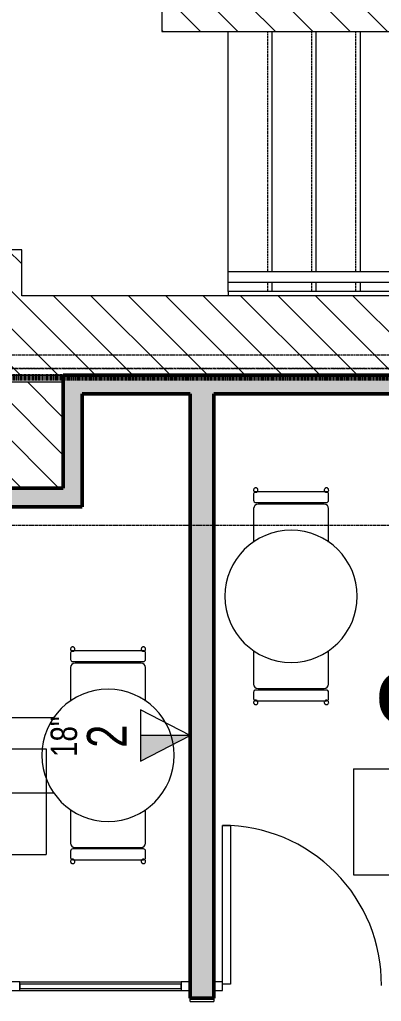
# Model space of a CAD drawing. Header units: inches. Extents: x -1205 to 1409, y -1117 to 895.
# Drawn here: x -81 to 1, y -697.7 to -474.9 of the extents above; entities that cross this region are included whole.
import ezdxf

# ---------------------------------------------------------------- set-up
doc = ezdxf.new("R2010")
doc.units = ezdxf.units.IN
doc.header["$MEASUREMENT"] = 0
for name, pattern in [('Double Dash 3_8_', [1, 0.375, -0.125, 0.125, -0.125, 0.125, -0.125]), ('Double Dash 3_8__2_', [1, 0.375, -0.125, 0.125, -0.125, 0.125, -0.125]), ('Grid Line 1_4_', [0.4375, 0.25, -0.0625, 0.0625, -0.0625]), ('Overhead 1_16_', [0.101562, 0.0625, -0.039062])]:
    doc.linetypes.add(name, pattern=pattern)
for name, color, linetype, lineweight in [('A-ANNO-NOTE', 131, 'Continuous', 9), ('A-AREA-IDEN', 2, 'Continuous', 9), ('A-DETL', 90, 'Continuous', 13), ('A-DOOR', 31, 'Continuous', 13), ('A-FLOR', 192, 'Continuous', 13), ('A-FLOR-HRAL', 11, 'Continuous', 13), ('A-GLAZ-CURT', 52, 'Continuous', 9), ('A-GLAZ-CWMG', 51, 'Continuous', 9), ('A-WALL', 113, 'Continuous', 13), ('A-WALL-PATT', 111, 'Continuous', 13), ('C-PROP-LINE', 91, 'Double Dash 3_8_', 20), ('I-FURN', 30, 'Continuous', 9), ('I-WALL', 2, 'Continuous', 13), ('S-COLS', 52, 'Continuous', 13), ('S-GRID', 1, 'Continuous', 9), ('S-STRS', 31, 'Continuous', 13)]:
    doc.layers.add(name, color=color, linetype=linetype, lineweight=lineweight)
doc.styles.add('Arial_1', font='arial.ttf', dxfattribs={"width": 0.75, "height": 9})
doc.styles.add('Arial_2', font='arial.ttf', dxfattribs={"width": 0.75, "height": 6})
doc.styles.add('Arial_B', font='arialbd.ttf', dxfattribs={"height": 12})
pattern_1 = [(135, (0, 0), (-4.24264, -4.24264), [])]

# ---------------------------------------------------------------- blocks, each defined once
blk = doc.blocks.new('Railing - Railing-855387-8TH FLOOR TELECOM PLAN')
at = {"layer": 'A-FLOR-HRAL', "color": 53, "lineweight": 9}
for p, q in [((-33.73, -534.58), (-33.73, -532.16)), ((36.27, -532.16), (-33.73, -532.16)), ((36.27, -534.58), (-33.73, -534.58))]:
    blk.add_line(p, q, dxfattribs=at)
blk = doc.blocks.new('Basic Wall _ Metal Stud - 5 3_8_ - Acoustic Plywood Face Pattern to deck - ___-2776775-8TH FLOOR TELECOM PLAN')
at = {"layer": 'I-WALL', "color": 253}
for p, q in [((-42.35, -697.74), (-42.35, -696.99)), ((-36.97, -696.99), (-36.97, -697.74)), ((-42.35, -697.74), (-36.97, -697.74))]:
    blk.add_line(p, q, dxfattribs=at)
blk = doc.blocks.new('Rectangular Mullion - 2_ x 2_ Office Front-1496762-8TH FLOOR TELECOM PLAN')
at = {"layer": 'A-GLAZ-CWMG', "color": 133, "lineweight": 20}
for p, q in [((0, 1), (-2, 1)), ((-2, 1), (-2, -1)), ((0, -1), (0, 1)), ((-2, -1), (0, -1))]:
    blk.add_line(p, q, dxfattribs=at)
blk = doc.blocks.new('Curtain Wall-Store Front-Sgl w swing _ Bar - Store Front Door-3130016-8TH FLOOR TELECOM PLAN')
at = {"layer": 'A-DOOR', "color": 133, "lineweight": 20}
for p, q in [((-18, 36.5), (-16.25, 36.5)), ((-18, 1), (-18, 36.5)), ((-16.25, 36.5), (-16.25, 0.5)), ((-16.25, 0.5), (-18, 0.5))]:
    blk.add_line(p, q, dxfattribs=at)
at = {"layer": 'A-DOOR', "color": 53, "lineweight": 9}
blk.add_arc((-18, 0.5), 36, 359.5, 90, dxfattribs=at)
blk = doc.blocks.new('Table-Dining Round w Chairs - 30_ Diameter-3133440-8TH FLOOR TELECOM PLAN')
at = {"layer": 'I-FURN', "color": 53}
for start, end in [(90, 270), (270, 90)]:
    blk.add_arc((4.08, -7.28), 15, start, end, dxfattribs=at)
blk = doc.blocks.new('Chair-Breuer - Chair-Breuer-V65-8TH FLOOR TELECOM PLAN')
at = {"layer": 'I-FURN', "color": 53}
for p, q in [((-8.5, 2.63), (-8.5, -5)), ((8.5, -5), (8.5, 2.63)), ((8, -6.35), (-8, -6.35)), ((-7.5, -6), (7.5, -6)), ((-8.5, -6.85), (-8.5, -8.3)), ((-8, -8.8), (8, -8.8)), ((8.5, -8.3), (8.5, -6.85))]:
    blk.add_line(p, q, dxfattribs=at)
for centre, radius, start, end in [((-7.5, -5), 1, 180, 270), ((-8, -6.85), 0.5, 90, 180), ((7.5, -5), 1, 270, 360), ((8, -6.85), 0.5, 0, 90), ((-8, -8.3), 0.5, 180, 270), ((8, -8.3), 0.5, 270, 0)]:
    blk.add_arc(centre, radius, start, end, dxfattribs=at)
for points in [[(-8.01, -8.68), (-8.05, -8.68), (-8.13, -8.68), (-8.25, -8.73), (-8.35, -8.8), (-8.45, -8.92), (-8.53, -9.11), (-8.5, -9.33), (-8.41, -9.49), (-8.3, -9.59), (-8.16, -9.66), (-8.06, -9.67), (-8.01, -9.67)], [(-8.01, -9.67), (-7.97, -9.67), (-7.89, -9.66), (-7.78, -9.62), (-7.68, -9.55), (-7.57, -9.43), (-7.49, -9.24), (-7.52, -9.02), (-7.61, -8.86), (-7.72, -8.76), (-7.86, -8.69), (-7.96, -8.68), (-8.01, -8.68)], [(8.02, -8.68), (7.98, -8.68), (7.9, -8.68), (7.79, -8.73), (7.69, -8.8), (7.58, -8.92), (7.5, -9.11), (7.53, -9.33), (7.62, -9.49), (7.73, -9.59), (7.87, -9.66), (7.97, -9.67), (8.02, -9.67)], [(8.02, -9.67), (8.06, -9.67), (8.14, -9.66), (8.26, -9.62), (8.36, -9.55), (8.46, -9.43), (8.54, -9.24), (8.51, -9.02), (8.42, -8.86), (8.31, -8.76), (8.17, -8.69), (8.07, -8.68), (8.02, -8.68)]]:
    blk.add_open_spline(points, degree=3, knots=[0, 0, 0, 0, 0.076923, 0.153846, 0.230769, 0.307692, 0.461538, 0.615385, 0.711538, 0.807692, 0.903846, 1, 1, 1, 1], dxfattribs=at)
blk = doc.blocks.new('System Panel - Glazed Centered-3525500-8TH FLOOR TELECOM PLAN')
at = {"layer": 'A-GLAZ-CURT', "color": 253, "lineweight": 13}
for p, q in [((18.3, 0.5), (-18.3, 0.5)), ((-18.3, 0.5), (-18.3, -0.5)), ((18.3, -0.5), (18.3, 0.5)), ((-18.3, -0.5), (18.3, -0.5))]:
    blk.add_line(p, q, dxfattribs=at)
blk = doc.blocks.new('Rectangular Mullion - 2_ x 2_ Office Front-3525499-8TH FLOOR TELECOM PLAN')
at = {"layer": 'A-GLAZ-CWMG', "color": 53}
for p, q in [((-80.95, -693.31), (-44.35, -693.31)), ((-80.95, -695.31), (-44.35, -695.31))]:
    blk.add_line(p, q, dxfattribs=at)
blk = doc.blocks.new('Rectangular Mullion - 2_ x 2_ Office Front-3525502-8TH FLOOR TELECOM PLAN')
at = {"layer": 'A-GLAZ-CWMG', "color": 133, "lineweight": 20}
for p, q in [((0, 1), (-2, 1)), ((-2, 1), (-2, -1)), ((0, -1), (0, 1)), ((-2, -1), (0, -1))]:
    blk.add_line(p, q, dxfattribs=at)
blk = doc.blocks.new('Rectangular Mullion - 2_ x 2_ Office Front-1467743-8TH FLOOR TELECOM PLAN')
at = {"layer": 'A-GLAZ-CWMG', "color": 133, "lineweight": 20}
for p, q in [((-1, 1), (1, 1)), ((-1, -1), (-1, 1)), ((1, 1), (1, -1)), ((1, -1), (-1, -1))]:
    blk.add_line(p, q, dxfattribs=at)
blk = doc.blocks.new('Chair-Breuer - Chair-Breuer-V77-8TH FLOOR TELECOM PLAN')
at = {"layer": 'I-FURN', "color": 53}
for p, q in [((-8.5, 5.21), (-8.5, -5)), ((8.5, -5), (8.5, 5.21)), ((8, -6.35), (-8, -6.35)), ((-7.5, -6), (7.5, -6)), ((-8.5, -6.85), (-8.5, -8.3)), ((-8, -8.8), (8, -8.8)), ((8.5, -8.3), (8.5, -6.85))]:
    blk.add_line(p, q, dxfattribs=at)
for centre, radius, start, end in [((-7.5, -5), 1, 180, 270), ((-8, -6.85), 0.5, 90, 180), ((7.5, -5), 1, 270, 360), ((8, -6.85), 0.5, 0, 90), ((-8, -8.3), 0.5, 180, 270), ((8, -8.3), 0.5, 270, 0)]:
    blk.add_arc(centre, radius, start, end, dxfattribs=at)
for points in [[(-8.01, -8.68), (-8.05, -8.68), (-8.13, -8.68), (-8.25, -8.73), (-8.35, -8.8), (-8.45, -8.92), (-8.53, -9.11), (-8.5, -9.33), (-8.41, -9.49), (-8.3, -9.59), (-8.16, -9.66), (-8.06, -9.67), (-8.01, -9.67)], [(-8.01, -9.67), (-7.97, -9.67), (-7.89, -9.66), (-7.78, -9.62), (-7.68, -9.55), (-7.57, -9.43), (-7.49, -9.24), (-7.52, -9.02), (-7.61, -8.86), (-7.72, -8.76), (-7.86, -8.69), (-7.96, -8.68), (-8.01, -8.68)], [(8.02, -8.68), (7.98, -8.68), (7.9, -8.68), (7.79, -8.73), (7.69, -8.8), (7.58, -8.92), (7.5, -9.11), (7.53, -9.33), (7.62, -9.49), (7.73, -9.59), (7.87, -9.66), (7.97, -9.67), (8.02, -9.67)], [(8.02, -9.67), (8.06, -9.67), (8.14, -9.66), (8.26, -9.62), (8.36, -9.55), (8.46, -9.43), (8.54, -9.24), (8.51, -9.02), (8.42, -8.86), (8.31, -8.76), (8.17, -8.69), (8.07, -8.68), (8.02, -8.68)]]:
    blk.add_open_spline(points, degree=3, knots=[0, 0, 0, 0, 0.076923, 0.153846, 0.230769, 0.307692, 0.461538, 0.615385, 0.711538, 0.807692, 0.903846, 1, 1, 1, 1], dxfattribs=at)
blk = doc.blocks.new('Family - ___-850868-8TH FLOOR TELECOM PLAN')
at = {"layer": 'C-PROP-LINE', "color": 133, "linetype": 'Double Dash 3_8__2_'}
blk.add_line((-889.89, -554.08), (389.27, -554.08), dxfattribs=at)
blk = doc.blocks.new('Family - ___-851313-8TH FLOOR TELECOM PLAN')
at = {"layer": 'C-PROP-LINE', "color": 133, "linetype": 'Double Dash 3_8__2_'}
blk.add_line((389.27, -554.08), (-889.89, -554.08), dxfattribs=at)
blk = doc.blocks.new('18433_1 - AEO NY - CENTRAL_rvt-1-8TH FLOOR TELECOM PLAN')
at = {"layer": 'A-WALL-PATT', "lineweight": 9}
h = blk.add_hatch(dxfattribs=at)
h.set_pattern_fill('FP_1', color=53, style=0, pattern_type=2)
h.set_pattern_definition(pattern_1)
h.paths.add_polyline_path([(-42.73, -477.62), (-42.73, -453.6), (-48.73, -453.6), (-48.73, -477.62)], flags=0)
h = blk.add_hatch(dxfattribs=at)
h.set_pattern_fill('FP_1', color=53, style=0, pattern_type=2)
h.set_pattern_definition(pattern_1)
h.paths.add_polyline_path([(30.27, -477.62), (30.27, -471.62), (-42.73, -471.62), (-42.73, -477.62), (-42.38, -477.62)], flags=0)
h = blk.add_hatch(dxfattribs=at)
h.set_pattern_fill('FP_1', color=53, style=0, pattern_type=2)
h.set_pattern_definition(pattern_1)
h.paths.add_polyline_path([(-80.54, -537.62), (-80.54, -527.18), (-85.41, -527.18), (-85.41, -537.62)], flags=0)
h = blk.add_hatch(dxfattribs=at)
h.set_pattern_fill('FP_1', color=53, style=0, pattern_type=2)
h.set_pattern_definition(pattern_1)
h.paths.add_polyline_path([(99.52, -555.62), (99.52, -537.62), (-361.03, -537.62), (-361.03, -555.62), (46.01, -555.62)], flags=0)
h.paths.add_polyline_path([(-514.73, -555.62), (-513.41, -555.62), (-513.41, -537.62), (-853.35, -537.62), (-853.35, -555.62), (-520.1, -555.62)], flags=0)
at = {"layer": 'A-WALL-PATT'}
for points in [[(-66.85, -581.24), (-66.85, -555.62), (-71.1, -555.62), (-71.1, -581.24)], [(100.65, -559.87), (104.9, -559.87), (104.9, -555.62), (-66.85, -555.62), (-66.85, -559.87), (46.01, -559.87)], [(-42.35, -691.62), (-36.97, -691.62), (-36.97, -559.87), (-42.35, -559.87), (-42.35, -643.44)], [(-95.1, -585.49), (-66.85, -585.49), (-66.85, -581.24), (-95.1, -581.24)]]:
    blk.add_hatch(color=253, dxfattribs=at).paths.add_polyline_path(points, flags=0)
at = {"layer": 'A-WALL-PATT', "lineweight": 5}
h = blk.add_hatch(color=9, dxfattribs=at)
h.paths.add_polyline_path([(116.65, -696.99), (116.65, -691.62), (111.27, -691.62), (111.27, -696.99)], flags=0)
h.paths.add_polyline_path([(-42.35, -696.99), (-36.97, -696.99), (-36.97, -691.62), (-42.35, -691.62)], flags=0)
h.paths.add_polyline_path([(-203.54, -696.99), (-198.16, -696.99), (-198.16, -691.62), (-203.54, -691.62)], flags=0)
at = {"layer": 'S-COLS', "lineweight": 9}
h = blk.add_hatch(dxfattribs=at)
h.set_pattern_fill('FP_1', color=53, style=0, pattern_type=2)
h.set_pattern_definition(pattern_1)
h.paths.add_polyline_path([(-71.1, -581.24), (-71.1, -557.24), (-95.1, -557.24), (-95.1, -581.24)], flags=0)
at = {"layer": 'A-FLOR', "color": 53, "lineweight": 9}
for p, q in [((-33.73, -532.16), (-33.73, -477.62)), ((-33.73, -536.62), (-33.73, -534.58))]:
    blk.add_line(p, q, dxfattribs=at)
at = {"layer": 'A-WALL', "color": 133, "lineweight": 20}
for p, q in [((-48.73, -453.6), (-48.73, -477.62)), ((-48.73, -477.62), (-42.73, -477.62)), ((-42.73, -477.62), (30.27, -477.62)), ((99.52, -537.62), (-80.54, -537.62)), ((-95.1, -555.62), (99.52, -555.62))]:
    blk.add_line(p, q, dxfattribs=at)
at = {"layer": 'I-WALL', "color": 133, "lineweight": 20}
for p, q in [((-80.54, -527.18), (-85.41, -527.18)), ((-80.54, -537.62), (-80.54, -527.18))]:
    blk.add_line(p, q, dxfattribs=at)
at = {"layer": 'I-WALL', "color": 213, "lineweight": 50}
for p, q in [((-71.1, -555.62), (-71.1, -581.24)), ((-66.85, -555.62), (-71.1, -555.62)), ((104.9, -555.62), (-66.85, -555.62)), ((-66.85, -581.24), (-66.85, -559.87)), ((-66.85, -559.87), (-42.35, -559.87)), ((-42.35, -559.87), (-42.35, -691.62)), ((-36.97, -559.87), (100.65, -559.87)), ((-36.97, -691.62), (-36.97, -559.87)), ((-71.1, -581.24), (-95.1, -581.24)), ((-66.85, -585.49), (-66.85, -581.24)), ((-95.1, -585.49), (-66.85, -585.49)), ((-42.35, -691.62), (-42.35, -696.99)), ((-36.97, -696.99), (-36.97, -691.62)), ((-42.35, -696.99), (-36.97, -696.99))]:
    blk.add_line(p, q, dxfattribs=at)
at = {"layer": 'S-COLS', "color": 133, "lineweight": 20}
for p, q in [((-71.1, -557.24), (-95.1, -557.24)), ((-71.1, -581.24), (-71.1, -557.24)), ((-95.1, -581.24), (-71.1, -581.24))]:
    blk.add_line(p, q, dxfattribs=at)
at = {"layer": 'S-GRID', "linetype": 'Grid Line 1_4_'}
for p, q in [((444.9, -551.12), (-904.42, -551.12)), ((444.9, -589.74), (-904.42, -589.74))]:
    blk.add_line(p, q, dxfattribs=at)
at = {"layer": 'S-STRS', "color": 53, "lineweight": 9}
for p, q in [((-33.73, -532.16), (-33.73, -477.62)), ((-23.73, -532.16), (-23.73, -477.62)), ((-13.73, -532.16), (-13.73, -477.62)), ((-3.73, -532.16), (-3.73, -477.62)), ((-33.73, -536.62), (-33.73, -534.58)), ((-23.73, -536.62), (-23.73, -534.58)), ((-13.73, -536.62), (-13.73, -534.58)), ((-3.73, -536.62), (-3.73, -534.58)), ((-33.73, -536.62), (-33.73, -537.62)), ((-23.73, -536.62), (-33.73, -536.62)), ((-13.73, -536.62), (-23.73, -536.62)), ((-3.73, -536.62), (-13.73, -536.62)), ((6.27, -536.62), (-3.73, -536.62))]:
    blk.add_line(p, q, dxfattribs=at)
at = {"layer": 'S-STRS', "color": 53, "linetype": 'Overhead 1_16_', "lineweight": 9}
for p, q in [((-24.73, -532.16), (-24.73, -477.62)), ((-14.73, -532.16), (-14.73, -477.62)), ((-4.73, -532.16), (-4.73, -477.62)), ((-24.73, -536.62), (-24.73, -534.58)), ((-14.73, -536.62), (-14.73, -534.58)), ((-4.73, -536.62), (-4.73, -534.58))]:
    blk.add_line(p, q, dxfattribs=at)
at = {"color": 133, "linetype": 'Double Dash 3_8__2_', "lineweight": 20}
for name in ['Family - ___-850868-8TH FLOOR TELECOM PLAN', 'Family - ___-851313-8TH FLOOR TELECOM PLAN']:
    blk.add_blockref(name, (0, 0), dxfattribs=at)
at = {"color": 53, "lineweight": 9}
for name, p in [('Railing - Railing-855387-8TH FLOOR TELECOM PLAN', (0, 0)), ('Table-Dining Round w Chairs - 30_ Diameter-3133440-8TH FLOOR TELECOM PLAN', (-23.52, -598.53)), ('Chair-Breuer - Chair-Breuer-V65-8TH FLOOR TELECOM PLAN', (-19.44, -620.73)), ('Table-Dining Round w Chairs - 30_ Diameter-3133440-8TH FLOOR TELECOM PLAN', (-65.03, -634.61)), ('Chair-Breuer - Chair-Breuer-V65-8TH FLOOR TELECOM PLAN', (-60.95, -656.81)), ('Curtain Wall-Store Front-Sgl w swing _ Bar - Store Front Door-3130016-8TH FLOOR TELECOM PLAN', (-16.97, -694.31)), ('Rectangular Mullion - 2_ x 2_ Office Front-3525499-8TH FLOOR TELECOM PLAN', (0, 0)), ('Rectangular Mullion - 2_ x 2_ Office Front-3525502-8TH FLOOR TELECOM PLAN', (-42.35, -694.31)), ('Basic Wall _ Metal Stud - 5 3_8_ - Acoustic Plywood Face Pattern to deck - ___-2776775-8TH FLOOR TELECOM PLAN', (0, 0))]:
    blk.add_blockref(name, p, dxfattribs=at)
for name, p, rotation in [('Chair-Breuer - Chair-Breuer-V65-8TH FLOOR TELECOM PLAN', (-19.43, -590.88), 180), ('Chair-Breuer - Chair-Breuer-V65-8TH FLOOR TELECOM PLAN', (-60.94, -626.97), 180), ('Chair-Breuer - Chair-Breuer-V77-8TH FLOOR TELECOM PLAN', (-78.45, -641.89), 269.9999999999999), ('System Panel - Glazed Centered-3525500-8TH FLOOR TELECOM PLAN', (-62.65, -694.31), 180), ('Rectangular Mullion - 2_ x 2_ Office Front-1496762-8TH FLOOR TELECOM PLAN', (-36.97, -694.31), 180)]:
    blk.add_blockref(name, p, dxfattribs=dict(at, rotation=rotation))
at = {"color": 53, "lineweight": 9, "extrusion": (0, 0, -1)}
blk.add_blockref('Rectangular Mullion - 2_ x 2_ Office Front-1467743-8TH FLOOR TELECOM PLAN', (81.95, -694.31), dxfattribs=at)
blk = doc.blocks.new('Room Tag - Room Tag-84095-8TH FLOOR TELECOM PLAN')
at = {"layer": 'A-AREA-IDEN'}
for p, q in [((-0.375, -0.0625), (-0.375, -0.3125)), ((-0.375, -0.0625), (0.375, -0.0625)), ((0.375, -0.0625), (0.375, -0.3125)), ((-0.375, -0.3125), (0.375, -0.3125))]:
    blk.add_line(p, q, dxfattribs=at)

msp = doc.modelspace()

# ---------------------------------------------------------------- block references
at = {"lineweight": 5}
msp.add_blockref('18433_1 - AEO NY - CENTRAL_rvt-1-8TH FLOOR TELECOM PLAN', (0, 0), dxfattribs=at)

# ---------------------------------------------------------------- next in the draw order: hatches: boundary and pattern name
at = {"layer": 'A-ANNO-NOTE'}
msp.add_hatch(color=256, dxfattribs=at).paths.add_polyline_path([(-53.6, -643.23), (-42.38, -637.42), (-53.6, -637.42)], flags=0)

# ---------------------------------------------------------------- next in the draw order: linework, layer by layer
at = {"layer": 'A-ANNO-NOTE', "lineweight": 20}
for p, q in [((-53.6, -631.61), (-53.6, -643.23)), ((-42.35, -637.42), (-53.6, -631.61)), ((-53.6, -643.23), (-42.35, -637.42))]:
    msp.add_line(p, q, dxfattribs=at)
at = {"layer": 'A-ANNO-NOTE'}
for p, q in [((-42.35, -637.42), (-53.6, -637.42)), ((-53.6, -637.42), (-53.6, -643.23)), ((-53.6, -643.23), (-42.35, -637.42))]:
    msp.add_line(p, q, dxfattribs=at)
at = {"layer": 'A-DETL', "linetype": 'Double Dash 3_8_', "lineweight": 140}
msp.add_line((304.4, -556.12), (-896.85, -556.12), dxfattribs=at)

# ---------------------------------------------------------------- next in the draw order: block references
at = {"layer": 'A-AREA-IDEN', "xscale": 95.99999999999994, "yscale": 95.99999999999994, "zscale": 95.99999999999994}
for p in [(-110.98, -634.41), (30.71, -638.99)]:
    msp.add_blockref('Room Tag - Room Tag-84095-8TH FLOOR TELECOM PLAN', p, dxfattribs=at)

# ---------------------------------------------------------------- next in the draw order: texts
at = {"layer": 'A-ANNO-NOTE', "attachment_point": 1, "rotation": 90}
for s, insert, char_height, width, style in [('18"', (-73.98, -642.27), 6, 11.3625, 'Arial_2'), ('2', (-65.73, -640.2), 9, 6.363, 'Arial_1')]:
    msp.add_mtext(s, dxfattribs=dict(at, insert=insert, char_height=char_height, width=width, style=style))
at = {"layer": 'A-AREA-IDEN', "insert": (-0.16, -622.92), "char_height": 12, "width": 74.538, "attachment_point": 1, "style": 'Arial_B'}
msp.add_mtext('OFFICE', dxfattribs=at)

doc.saveas('drawing.dxf')
